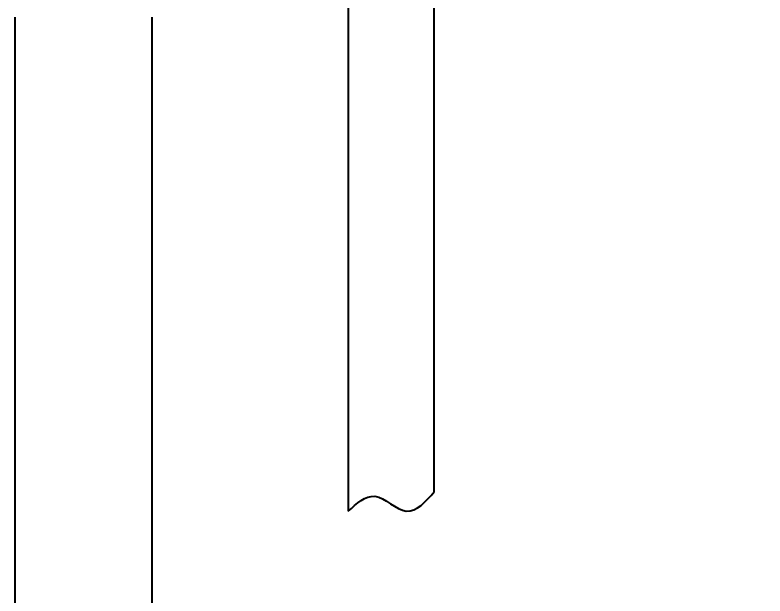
# Model space of a CAD drawing. Header units: millimetres. Extents: x 976 to 9349, y -1578 to 2211.
# Drawn here: x 5924.2 to 5936.22, y 627.8 to 637.12 of the extents above; entities that cross this region are included whole.
import ezdxf

# ---------------------------------------------------------------- set-up
doc = ezdxf.new("R2010")
doc.units = ezdxf.units.MM
doc.layers.add('Szkic', color=6, linetype='Continuous')
doc.layers.add('Wbudowane', color=175, linetype='Continuous')
doc.dimstyles.new('ISO-25', dxfattribs={"dimtxt": 4, "dimasz": 5, "dimexe": 1.25, "dimexo": 0.625, "dimgap": 1, "dimtad": 1, "dimtxsty": 'Standard', "dimcen": 2.5, "dimadec": 0, "dimazin": 0, "dimtfac": 1, "dimtmove": 0, "dimatfit": 3, "dimfxl": 1, "dimarcsym": 0})

# ---------------------------------------------------------------- blocks, each defined once
blk = doc.blocks.new('Z$W@#21058')
for p, q in [((19.17, 118.992), (19.17, 110.686)), ((20.55, 110.997), (20.55, 118.992)), ((13.825, 118.609), (13.825, 15.979)), ((16.025, 15.979), (16.025, 118.609)), ((20.55, 118.533), (20.55, 118.715)), ((19.17, 118.483), (19.17, 118.3)), ((19.17, 117.983), (19.17, 117.8)), ((20.55, 117.533), (20.55, 117.715)), ((19.17, 117.483), (19.17, 117.301)), ((20.55, 117.033), (20.55, 117.215)), ((19.17, 116.983), (19.17, 116.8)), ((20.55, 116.533), (20.55, 116.715)), ((19.17, 116.483), (19.17, 116.3)), ((20.55, 116.033), (20.55, 116.215)), ((19.17, 115.983), (19.17, 115.8)), ((20.55, 115.533), (20.55, 115.715)), ((19.17, 115.483), (19.17, 115.3)), ((20.55, 115.033), (20.55, 115.215)), ((19.17, 114.983), (19.17, 114.8)), ((20.55, 114.533), (20.55, 114.715)), ((19.17, 114.483), (19.17, 114.3)), ((20.55, 114.033), (20.55, 114.215)), ((19.17, 113.983), (19.17, 113.8)), ((20.55, 113.533), (20.55, 113.715)), ((19.17, 113.483), (19.17, 113.3)), ((20.55, 113.033), (20.55, 113.215)), ((19.17, 112.983), (19.17, 112.8)), ((20.55, 112.533), (20.55, 112.715)), ((19.17, 112.483), (19.17, 112.3)), ((20.55, 112.033), (20.55, 112.215)), ((19.17, 111.983), (19.17, 111.8))]:
    blk.add_line(p, q)
blk.add_open_spline([(19.17, 110.686), (19.303, 110.806), (19.614, 111.091), (20.102, 110.496), (20.42, 110.845), (20.55, 110.997)], degree=3, knots=[0, 0, 0, 0, 0.305452, 0.65711, 1, 1, 1, 1])
blk = doc.blocks.new('*D311')
at = {"layer": 'Defpoints', "color": 0}
for p in [(224.584, 223.656), (228.94, 0.069), (287.791, 0.069)]:
    blk.add_point(p, dxfattribs=at)
at = {"layer": 'Szkic', "color": 0, "lineweight": -2}
for p, q in [((225.209, 223.656), (289.041, 223.656)), ((287.791, 218.656), (287.791, 5.069)), ((229.565, 0.069), (289.041, 0.069))]:
    blk.add_line(p, q, dxfattribs=at)
at = {"layer": 'Szkic', "color": 0}
for points in [[(288.624, 218.656), (286.957, 218.656), (287.791, 223.656)], [(286.957, 5.069), (288.624, 5.069), (287.791, 0.069)]]:
    blk.add_solid(points, dxfattribs=at)
at = {"layer": 'Szkic', "color": 0, "insert": (284.457, 111.863), "char_height": 4, "attachment_point": 5, "rotation": 90}
blk.add_mtext('223,59', dxfattribs=at)

msp = doc.modelspace()

# ---------------------------------------------------------------- block references
at = {"layer": 'Wbudowane'}
msp.add_blockref('Z$W@#21058', (5910.37, 518.474), dxfattribs=at)

# ---------------------------------------------------------------- dimensions: what is measured, and where the dimension line sits
at = {"layer": 'Szkic'}
dim = msp.add_linear_dim(base=(5993.583, 455.743), p1=(5930.376, 679.33), p2=(5934.732, 455.743), angle=90, dimstyle='ISO-25', dxfattribs=at)
dim.commit()
dim.dimension.update_dxf_attribs({"geometry": '*D311', "text_midpoint": (5990.25, 567.536), "insert": (5705.793, 455.673)})

doc.saveas('drawing.dxf')
